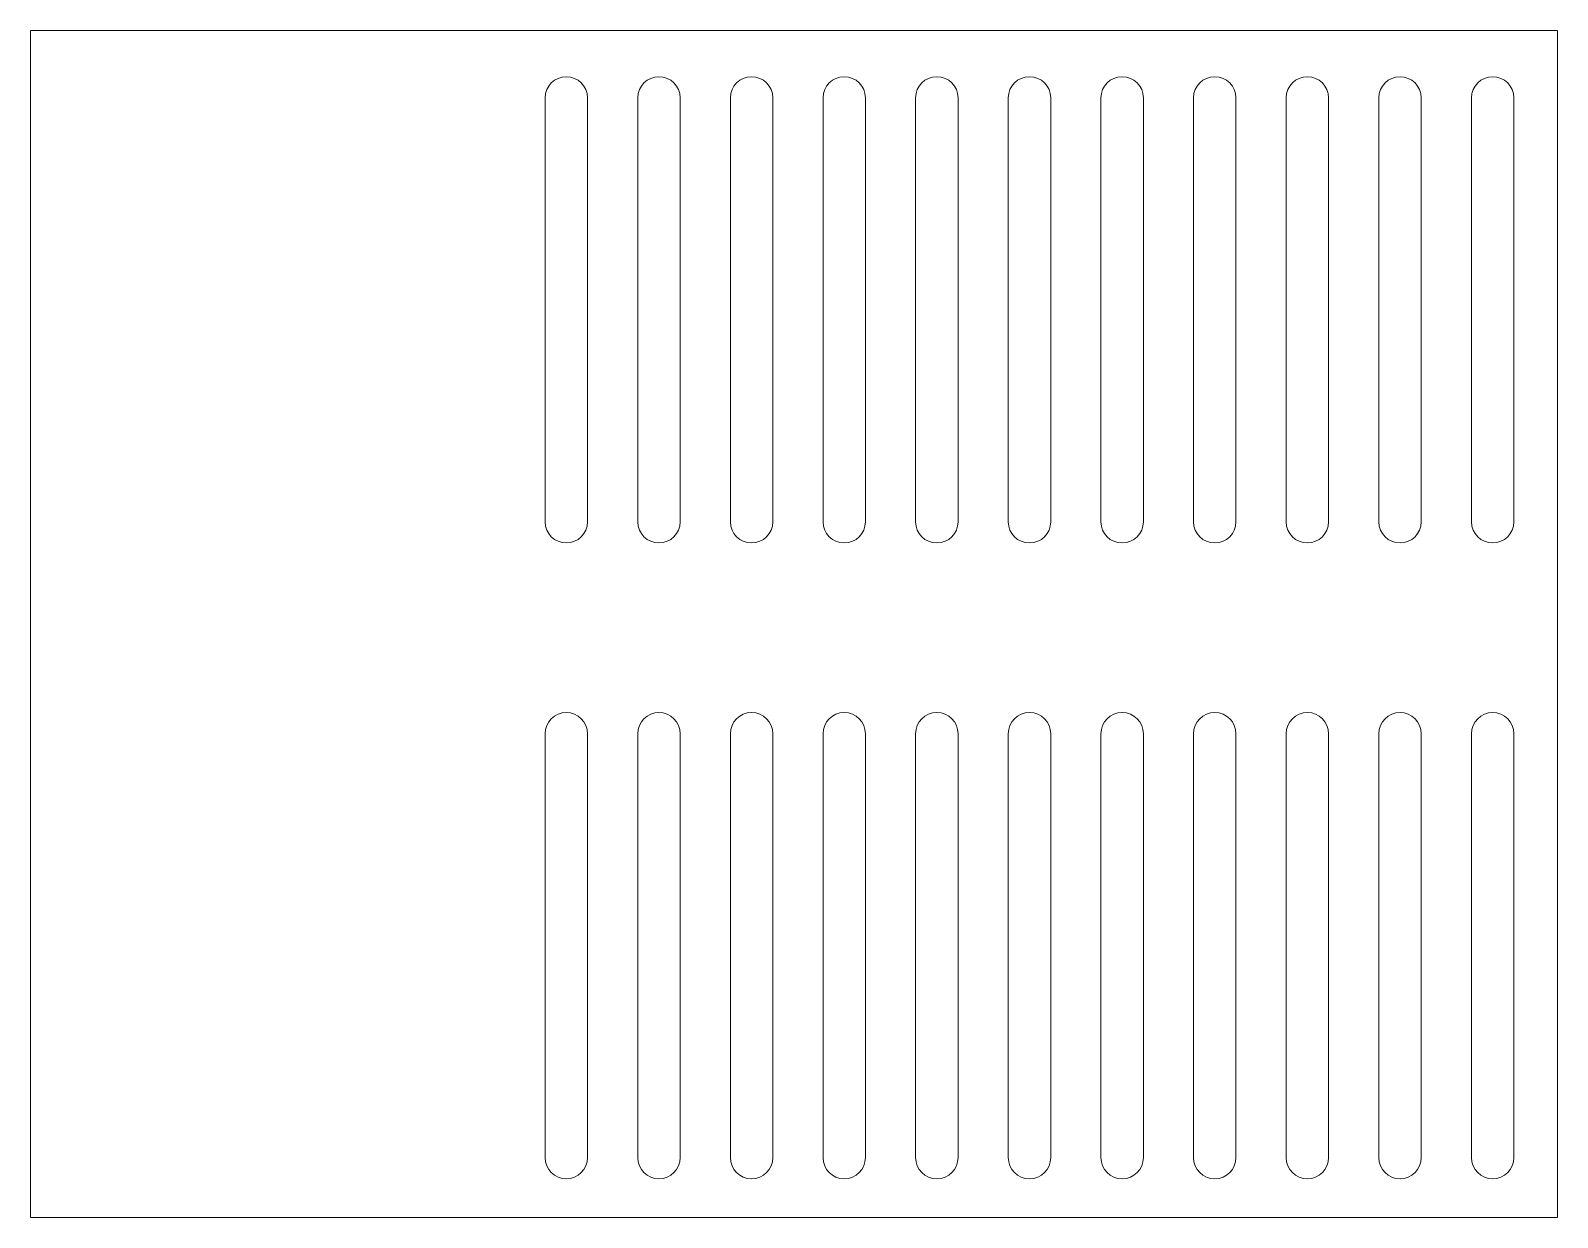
# Model space of a CAD drawing. Header units: millimetres. Extents: x -92 to 88, y -37 to 103.
import ezdxf

# ---------------------------------------------------------------- set-up
doc = ezdxf.new("R2010")
doc.units = ezdxf.units.MM
doc.header["$MEASUREMENT"] = 0
doc.layers.add('Layer 1', color=7, linetype='Continuous')

msp = doc.modelspace()

# ---------------------------------------------------------------- linework, layer by layer
at = {"layer": 'Layer 1', "color": 250, "lineweight": 18}
msp.add_lwpolyline([(-92.398, -36.836), (87.602, -36.836), (87.602, 103.164), (-92.398, 103.164), (-92.398, -36.836)], close=True, dxfattribs=at)
for points in [[(-26.7392, 95.2186), (-26.7392, 95.2186), (-26.7392, 45.2186), (-26.7392, 45.2186), (-26.7392, 45.2186), (-26.7392, 43.8379), (-27.8584, 42.7186), (-29.2392, 42.7186), (-29.2392, 42.7186), (-30.62, 42.7186), (-31.7392, 43.8379), (-31.7392, 45.2186), (-31.7392, 45.2186), (-31.7392, 45.2186), (-31.7392, 95.2186), (-31.7392, 95.2186), (-31.7392, 95.2186), (-31.7392, 96.5993), (-30.62, 97.7186), (-29.2392, 97.7186), (-29.2392, 97.7186), (-27.8584, 97.7186), (-26.7392, 96.5993), (-26.7392, 95.2186)], [(-15.8187, 95.2186), (-15.8187, 78.5519), (-15.8187, 61.8852), (-15.8187, 45.2186), (-15.8187, 45.2186), (-15.8187, 43.8379), (-16.9379, 42.7186), (-18.3187, 42.7186), (-18.3187, 42.7186), (-19.6995, 42.7186), (-20.8187, 43.8379), (-20.8187, 45.2186), (-20.8187, 45.2186), (-20.8187, 61.8852), (-20.8187, 78.5519), (-20.8187, 95.2186), (-20.8187, 95.2186), (-20.8187, 96.5993), (-19.6995, 97.7186), (-18.3187, 97.7186), (-18.3187, 97.7186), (-16.9379, 97.7186), (-15.8187, 96.5993), (-15.8187, 95.2186)], [(-4.8983, 95.2186), (-4.8983, 78.5519), (-4.8983, 61.8852), (-4.8983, 45.2186), (-4.8983, 45.2186), (-4.8983, 43.8379), (-6.0175, 42.7186), (-7.3983, 42.7186), (-7.3983, 42.7186), (-8.7791, 42.7186), (-9.8983, 43.8379), (-9.8983, 45.2186), (-9.8983, 45.2186), (-9.8983, 61.8852), (-9.8983, 78.5519), (-9.8983, 95.2186), (-9.8983, 95.2186), (-9.8983, 96.5993), (-8.7791, 97.7186), (-7.3983, 97.7186), (-7.3983, 97.7186), (-6.0175, 97.7186), (-4.8983, 96.5993), (-4.8983, 95.2186)], [(6.022, 95.2186), (6.022, 78.5519), (6.022, 61.8852), (6.022, 45.2186), (6.022, 45.2186), (6.022, 43.8379), (4.9028, 42.7186), (3.522, 42.7186), (3.522, 42.7186), (2.1412, 42.7186), (1.022, 43.8379), (1.022, 45.2186), (1.022, 45.2186), (1.022, 61.8852), (1.022, 78.5519), (1.022, 95.2186), (1.022, 95.2186), (1.022, 96.5993), (2.1412, 97.7186), (3.522, 97.7186), (3.522, 97.7186), (4.9028, 97.7186), (6.022, 96.5993), (6.022, 95.2186)], [(16.9424, 95.2186), (16.9424, 78.5519), (16.9424, 61.8852), (16.9424, 45.2186), (16.9424, 45.2186), (16.9424, 43.8379), (15.8232, 42.7186), (14.4424, 42.7186), (14.4424, 42.7186), (13.0616, 42.7186), (11.9424, 43.8379), (11.9424, 45.2186), (11.9424, 45.2186), (11.9424, 61.8852), (11.9424, 78.5519), (11.9424, 95.2186), (11.9424, 95.2186), (11.9424, 96.5993), (13.0616, 97.7186), (14.4424, 97.7186), (14.4424, 97.7186), (15.8232, 97.7186), (16.9424, 96.5993), (16.9424, 95.2186)], [(27.8629, 95.2186), (27.8629, 78.5519), (27.8629, 61.8852), (27.8629, 45.2186), (27.8629, 45.2186), (27.8629, 43.8379), (26.7437, 42.7186), (25.3629, 42.7186), (25.3629, 42.7186), (23.9821, 42.7186), (22.8629, 43.8379), (22.8629, 45.2186), (22.8629, 45.2186), (22.8629, 61.8852), (22.8629, 78.5519), (22.8629, 95.2186), (22.8629, 95.2186), (22.8629, 96.5993), (23.9821, 97.7186), (25.3629, 97.7186), (25.3629, 97.7186), (26.7437, 97.7186), (27.8629, 96.5993), (27.8629, 95.2186)], [(38.7833, 95.2186), (38.7833, 78.5519), (38.7833, 61.8852), (38.7833, 45.2186), (38.7833, 45.2186), (38.7833, 43.8379), (37.6641, 42.7186), (36.2833, 42.7186), (36.2833, 42.7186), (34.9025, 42.7186), (33.7833, 43.8379), (33.7833, 45.2186), (33.7833, 45.2186), (33.7833, 61.8852), (33.7833, 78.5519), (33.7833, 95.2186), (33.7833, 95.2186), (33.7833, 96.5993), (34.9025, 97.7186), (36.2833, 97.7186), (36.2833, 97.7186), (37.6641, 97.7186), (38.7833, 96.5993), (38.7833, 95.2186)], [(49.7037, 95.2186), (49.7037, 78.5519), (49.7037, 61.8852), (49.7037, 45.2186), (49.7037, 45.2186), (49.7037, 43.8379), (48.5845, 42.7186), (47.2037, 42.7186), (47.2037, 42.7186), (45.8229, 42.7186), (44.7037, 43.8379), (44.7037, 45.2186), (44.7037, 45.2186), (44.7037, 61.8852), (44.7037, 78.5519), (44.7037, 95.2186), (44.7037, 95.2186), (44.7037, 96.5993), (45.8229, 97.7186), (47.2037, 97.7186), (47.2037, 97.7186), (48.5845, 97.7186), (49.7037, 96.5993), (49.7037, 95.2186)], [(60.6241, 95.2186), (60.6241, 78.5519), (60.6241, 61.8852), (60.6241, 45.2186), (60.6241, 45.2186), (60.6241, 43.8379), (59.5049, 42.7186), (58.1241, 42.7186), (58.1241, 42.7186), (56.7433, 42.7186), (55.6241, 43.8379), (55.6241, 45.2186), (55.6241, 45.2186), (55.6241, 61.8852), (55.6241, 78.5519), (55.6241, 95.2186), (55.6241, 95.2186), (55.6241, 96.5993), (56.7433, 97.7186), (58.1241, 97.7186), (58.1241, 97.7186), (59.5049, 97.7186), (60.6241, 96.5993), (60.6241, 95.2186)], [(71.5445, 95.2186), (71.5445, 78.5519), (71.5445, 61.8852), (71.5445, 45.2186), (71.5445, 45.2186), (71.5445, 43.8379), (70.4253, 42.7186), (69.0445, 42.7186), (69.0445, 42.7186), (67.6637, 42.7186), (66.5445, 43.8379), (66.5445, 45.2186), (66.5445, 45.2186), (66.5445, 61.8852), (66.5445, 78.5519), (66.5445, 95.2186), (66.5445, 95.2186), (66.5445, 96.5993), (67.6637, 97.7186), (69.0445, 97.7186), (69.0445, 97.7186), (70.4253, 97.7186), (71.5445, 96.5993), (71.5445, 95.2186)], [(82.4649, 95.2186), (82.4649, 95.2186), (82.4649, 45.2186), (82.4649, 45.2186), (82.4649, 45.2186), (82.4649, 43.8379), (81.3457, 42.7186), (79.9649, 42.7186), (79.9649, 42.7186), (78.5841, 42.7186), (77.4649, 43.8379), (77.4649, 45.2186), (77.4649, 45.2186), (77.4649, 45.2186), (77.4649, 95.2186), (77.4649, 95.2186), (77.4649, 95.2186), (77.4649, 96.5993), (78.5841, 97.7186), (79.9649, 97.7186), (79.9649, 97.7186), (81.3457, 97.7186), (82.4649, 96.5993), (82.4649, 95.2186)], [(-26.7392, 20.219), (-26.7392, 20.219), (-26.7392, -29.781), (-26.7392, -29.781), (-26.7392, -29.781), (-26.7392, -31.1617), (-27.8584, -32.281), (-29.2392, -32.281), (-29.2392, -32.281), (-30.62, -32.281), (-31.7392, -31.1617), (-31.7392, -29.781), (-31.7392, -29.781), (-31.7392, -29.781), (-31.7392, 20.219), (-31.7392, 20.219), (-31.7392, 20.219), (-31.7392, 21.5997), (-30.62, 22.719), (-29.2392, 22.719), (-29.2392, 22.719), (-27.8584, 22.719), (-26.7392, 21.5997), (-26.7392, 20.219)], [(-15.8187, 20.219), (-15.8187, 3.5523), (-15.8187, -13.1144), (-15.8187, -29.781), (-15.8187, -29.781), (-15.8187, -31.1617), (-16.9379, -32.281), (-18.3187, -32.281), (-18.3187, -32.281), (-19.6995, -32.281), (-20.8187, -31.1617), (-20.8187, -29.781), (-20.8187, -29.781), (-20.8187, -13.1144), (-20.8187, 3.5523), (-20.8187, 20.219), (-20.8187, 20.219), (-20.8187, 21.5997), (-19.6995, 22.719), (-18.3187, 22.719), (-18.3187, 22.719), (-16.9379, 22.719), (-15.8187, 21.5997), (-15.8187, 20.219)], [(-4.8983, 20.219), (-4.8983, 3.5523), (-4.8983, -13.1144), (-4.8983, -29.781), (-4.8983, -29.781), (-4.8983, -31.1617), (-6.0175, -32.281), (-7.3983, -32.281), (-7.3983, -32.281), (-8.7791, -32.281), (-9.8983, -31.1617), (-9.8983, -29.781), (-9.8983, -29.781), (-9.8983, -13.1144), (-9.8983, 3.5523), (-9.8983, 20.219), (-9.8983, 20.219), (-9.8983, 21.5997), (-8.7791, 22.719), (-7.3983, 22.719), (-7.3983, 22.719), (-6.0175, 22.719), (-4.8983, 21.5997), (-4.8983, 20.219)], [(6.022, 20.219), (6.022, 3.5523), (6.022, -13.1144), (6.022, -29.781), (6.022, -29.781), (6.022, -31.1617), (4.9028, -32.281), (3.522, -32.281), (3.522, -32.281), (2.1412, -32.281), (1.022, -31.1617), (1.022, -29.781), (1.022, -29.781), (1.022, -13.1144), (1.022, 3.5523), (1.022, 20.219), (1.022, 20.219), (1.022, 21.5997), (2.1412, 22.719), (3.522, 22.719), (3.522, 22.719), (4.9028, 22.719), (6.022, 21.5997), (6.022, 20.219)], [(16.9424, 20.219), (16.9424, 3.5523), (16.9424, -13.1144), (16.9424, -29.781), (16.9424, -29.781), (16.9424, -31.1617), (15.8232, -32.281), (14.4424, -32.281), (14.4424, -32.281), (13.0616, -32.281), (11.9424, -31.1617), (11.9424, -29.781), (11.9424, -29.781), (11.9424, -13.1144), (11.9424, 3.5523), (11.9424, 20.219), (11.9424, 20.219), (11.9424, 21.5997), (13.0616, 22.719), (14.4424, 22.719), (14.4424, 22.719), (15.8232, 22.719), (16.9424, 21.5997), (16.9424, 20.219)], [(27.8629, 20.219), (27.8629, 3.5523), (27.8629, -13.1144), (27.8629, -29.781), (27.8629, -29.781), (27.8629, -31.1617), (26.7437, -32.281), (25.3629, -32.281), (25.3629, -32.281), (23.9821, -32.281), (22.8629, -31.1617), (22.8629, -29.781), (22.8629, -29.781), (22.8629, -13.1144), (22.8629, 3.5523), (22.8629, 20.219), (22.8629, 20.219), (22.8629, 21.5997), (23.9821, 22.719), (25.3629, 22.719), (25.3629, 22.719), (26.7437, 22.719), (27.8629, 21.5997), (27.8629, 20.219)], [(38.7833, 20.219), (38.7833, 3.5523), (38.7833, -13.1144), (38.7833, -29.781), (38.7833, -29.781), (38.7833, -31.1617), (37.6641, -32.281), (36.2833, -32.281), (36.2833, -32.281), (34.9025, -32.281), (33.7833, -31.1617), (33.7833, -29.781), (33.7833, -29.781), (33.7833, -13.1144), (33.7833, 3.5523), (33.7833, 20.219), (33.7833, 20.219), (33.7833, 21.5997), (34.9025, 22.719), (36.2833, 22.719), (36.2833, 22.719), (37.6641, 22.719), (38.7833, 21.5997), (38.7833, 20.219)], [(49.7037, 20.219), (49.7037, 3.5523), (49.7037, -13.1144), (49.7037, -29.781), (49.7037, -29.781), (49.7037, -31.1617), (48.5845, -32.281), (47.2037, -32.281), (47.2037, -32.281), (45.8229, -32.281), (44.7037, -31.1617), (44.7037, -29.781), (44.7037, -29.781), (44.7037, -13.1144), (44.7037, 3.5523), (44.7037, 20.219), (44.7037, 20.219), (44.7037, 21.5997), (45.8229, 22.719), (47.2037, 22.719), (47.2037, 22.719), (48.5845, 22.719), (49.7037, 21.5997), (49.7037, 20.219)], [(60.6241, 20.219), (60.6241, 3.5523), (60.6241, -13.1144), (60.6241, -29.781), (60.6241, -29.781), (60.6241, -31.1617), (59.5049, -32.281), (58.1241, -32.281), (58.1241, -32.281), (56.7433, -32.281), (55.6241, -31.1617), (55.6241, -29.781), (55.6241, -29.781), (55.6241, -13.1144), (55.6241, 3.5523), (55.6241, 20.219), (55.6241, 20.219), (55.6241, 21.5997), (56.7433, 22.719), (58.1241, 22.719), (58.1241, 22.719), (59.5049, 22.719), (60.6241, 21.5997), (60.6241, 20.219)], [(71.5445, 20.219), (71.5445, 3.5523), (71.5445, -13.1144), (71.5445, -29.781), (71.5445, -29.781), (71.5445, -31.1617), (70.4253, -32.281), (69.0445, -32.281), (69.0445, -32.281), (67.6637, -32.281), (66.5445, -31.1617), (66.5445, -29.781), (66.5445, -29.781), (66.5445, -13.1144), (66.5445, 3.5523), (66.5445, 20.219), (66.5445, 20.219), (66.5445, 21.5997), (67.6637, 22.719), (69.0445, 22.719), (69.0445, 22.719), (70.4253, 22.719), (71.5445, 21.5997), (71.5445, 20.219)], [(82.4649, 20.219), (82.4649, 20.219), (82.4649, -29.781), (82.4649, -29.781), (82.4649, -29.781), (82.4649, -31.1617), (81.3457, -32.281), (79.9649, -32.281), (79.9649, -32.281), (78.5841, -32.281), (77.4649, -31.1617), (77.4649, -29.781), (77.4649, -29.781), (77.4649, -29.781), (77.4649, 20.219), (77.4649, 20.219), (77.4649, 20.219), (77.4649, 21.5997), (78.5841, 22.719), (79.9649, 22.719), (79.9649, 22.719), (81.3457, 22.719), (82.4649, 21.5997), (82.4649, 20.219)]]:
    msp.add_open_spline(points, degree=3, knots=[0, 0, 0, 0, 0.14285714, 0.14285714, 0.14285714, 0.14285714, 0.28571429, 0.28571429, 0.28571429, 0.28571429, 0.42857143, 0.42857143, 0.42857143, 0.42857143, 0.57142857, 0.57142857, 0.57142857, 0.57142857, 0.71428571, 0.71428571, 0.71428571, 0.71428571, 1, 1, 1, 1], dxfattribs=at)

doc.saveas('drawing.dxf')
